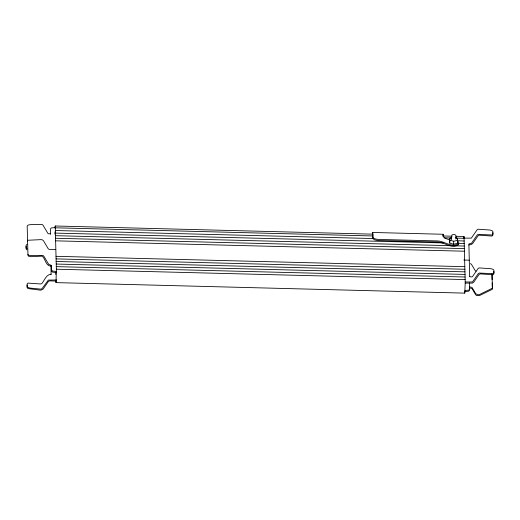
<?xml version="1.0" encoding="UTF-8"?>
<svg xmlns="http://www.w3.org/2000/svg" width="520" height="520" viewBox="0 0 520 520"><rect width="100%" height="100%" fill="white"/><g stroke="black" fill="none" stroke-linecap="round" stroke-linejoin="round"><path stroke-width="0.78" d="M373.237 235.976L55.289 227.806L55.348 230.522L373.301 238.55M55.361 230.386L55.413 233.103L443.125 242.925M55.425 232.967L55.477 235.683L464.276 246.044L464.347 248.625L55.549 238.258L55.491 235.541M55.562 238.121L55.614 240.838L464.412 251.206L464.815 266.682L56.017 256.315L55.627 240.702M55.731 272.675L55.777 274.482M56.036 256.178L56.089 258.895L464.887 269.256L464.951 271.837L56.154 261.476L56.102 258.758M56.166 261.333L56.225 264.05L465.023 274.417L465.088 276.998L56.29 266.63L56.238 263.913M55.932 280.417L56.011 282.62L464.796 293.124L465.173 283.491L465.153 279.578L56.355 269.211L56.303 266.494M56.368 269.074L56.011 282.62M455.962 238.102L464.074 238.31L464.126 241.026L457.652 240.721M464.139 240.883L464.197 243.6L458.529 243.321M464.21 243.464L464.276 246.044M464.347 248.625L464.412 251.206M464.815 266.682L464.887 269.256M464.951 271.837L465.023 274.417M465.088 276.998L465.153 279.578M54.886 234.117L54.97 231.849M55.114 228.072L55.205 225.992L373.146 234.162M451.711 237.504L449.787 238.258L449.728 243.133L453.603 244.198L457.425 243.328L457.49 238.453L455.559 237.608M449.728 243.133L449.787 238.258M451.406 239.766L451.978 234.975C453.226 234.26 455.598 234.214 456.06 235.931L455.943 239.089M453.603 244.198L453.713 241.261L457.541 240.396M457.49 238.453L457.425 243.328M463.899 238.576L463.99 236.496L455.878 236.288M372.619 233.669L372.684 232.459L443.19 234.273L443.274 236.132L445.101 238.355L449.514 239.779M443.137 235.995L443.19 234.273M372.632 234.182L372.665 233.617L372.808 238.277L374.276 239.753L377.604 240.461L437.138 241.989C444.45 241.93 451.432 249.34 458.497 244.738L458.712 242.158L457.503 241.254M55.289 227.806L55.205 225.992M464.074 238.31L464.009 236.509M469.534 289.302L468.663 290.18L465.004 290.472M26.975 244.413L26.137 245.239L26.202 247.819L27.086 248.814M50.629 233.447L48.867 233.916L47.859 233.357L43.062 225.27L42.12 224.458L30.102 224.653L28.021 225.128L27.177 226.077L27.976 255.515L28.866 256.386L30.966 256.672L41.724 256.172L42.829 256.731C45.526 259.682 46.052 266.24 51.044 266.136L51.428 266.494M468.845 244.998L471.425 244.426L472.7 243.516L478.101 235.697L479.245 235.196L491.985 236.054L492.85 235.242L492.785 232.661M458.536 243.672C451.471 248.274 444.49 240.864 437.177 240.922L377.644 239.395L374.316 238.686L372.853 237.205L372.684 232.459M51.155 274.17C46.176 274.502 44.707 280.059 41.899 283.478L40.755 283.978L27.989 283.101L27.151 283.933L27.215 286.507L28.099 287.508L30.193 288.087L40.892 289.139L42.036 288.632L48.347 280.085L56.712 279.981M442.904 235.957L451.822 236.184M55.042 227.63L51.35 227.916L50.511 228.806L50.59 234.514M463.469 238.121L471.348 238.121L476.964 229.977L477.958 229.209L489.944 230.022L492.005 230.614L492.921 231.602L492.986 234.182L492.122 234.994L478.094 234.37L477.094 235.138L471.484 243.275L468.884 243.932L469.677 276.725M443.8 237.783L451.1 237.972M55.66 249.555L49.27 249.392L48.263 248.833L43.466 240.747L42.53 239.935L41.269 239.629L27.547 240.266L27.605 241.332M463.781 260.039L469.313 260.182M56.186 271.479L52.481 271.005L51.591 270.069M465.419 281.99L472.498 281.97L478.107 273.825L479.109 273.058L493.135 273.683L494 272.87L493.935 270.289L493.019 269.302L490.951 268.71L478.972 267.904L477.971 268.664L472.362 276.809L470.938 276.978L469.736 276.432M56.147 272.545L52.442 272.07L51.552 271.141L51.467 265.428L48.672 264.31L43.875 256.224L42.932 255.411L30.914 255.606L28.808 255.32L27.918 254.449M465.381 283.062L472.44 283.114L473.714 282.204L479.115 274.385L480.253 273.884L492.999 274.742L493.863 273.93L493.799 271.349M469.359 286.806L471.991 287.404L475.703 293.663L477.906 294.775L479.434 294.554L492.401 288.23L492.037 274.553M469.32 287.872L471.952 288.47L475.663 294.73L476.6 295.542L479.388 295.62L492.356 289.296L492.187 282.861M56.075 281.034L49.784 280.872L48.438 281.372L43.036 289.198L40.755 290.199L27.97 288.567L27.079 287.573L27.014 284.993M464.958 291.538L468.624 291.245L469.488 290.368L469.365 282.952M449.839 240.194L453.713 241.261M470.379 263.633L471.38 264.192L475.091 270.445L476.034 271.258M464.796 293.124L464.724 291.174M443.17 235.43L443.222 236.613M26.956 249.88L26.065 248.879L26 246.305M491.959 274.014L492.102 279.643M50.934 265.661L51.09 274.463"/></g></svg>
